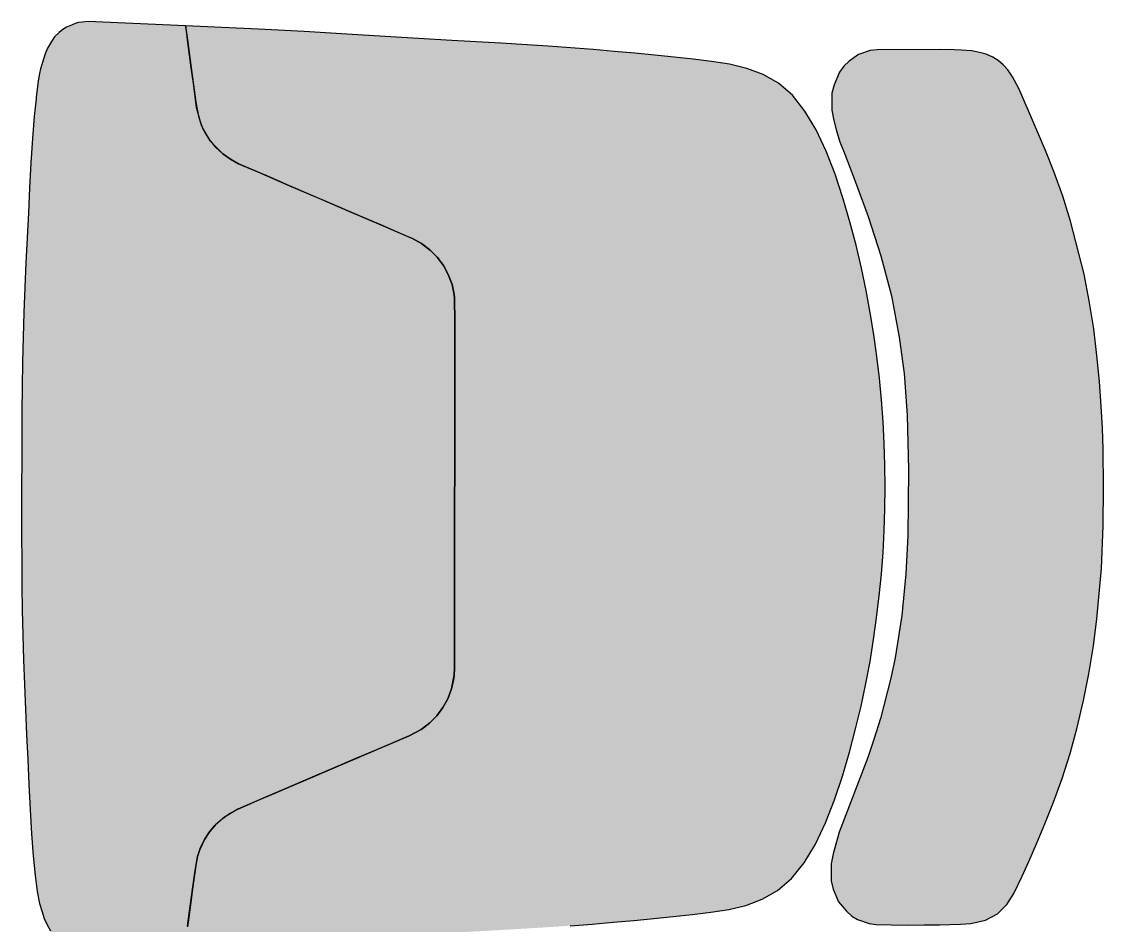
# Model space of a CAD drawing. Header units: inches. Extents: x 78 to 199, y 70 to 92.
# Drawn here: x 98.156 to 98.75, y 75.297 to 75.793 of the extents above; entities that cross this region are included whole.
import ezdxf
from ezdxf.enums import TextEntityAlignment as Align

# ---------------------------------------------------------------- set-up
doc = ezdxf.new("R2010")
doc.units = ezdxf.units.IN
doc.header["$MEASUREMENT"] = 0
doc.layers.add('furniture', color=5, linetype='Continuous')
doc.layers.add('GOLDCLADDING', color=7, linetype='Continuous', true_color=0xffc20a)
doc.styles.add('ROMANS', font='romans.shx')

# ---------------------------------------------------------------- blocks, each defined once
blk = doc.blocks.new('YJYJJYJTYJTY')
at = {"layer": 'furniture'}
h = blk.add_hatch(color=252, dxfattribs=at)
h.dxf.hatch_style = 1
h.set_gradient(color1=(0, 63, 127), one_color=1, tint=1, name='SPHERICAL')
h.paths.add_polyline_path([(2.91982, 2.62736), (2.91982, 2.64097), (2.91983, 2.65457), (2.91985, 2.66817), (2.91989, 2.68177), (2.91996, 2.69538), (2.9201, 2.70898), (2.92031, 2.72258), (2.92062, 2.73618), (2.92104, 2.74979), (2.92156, 2.7634), (2.92216, 2.77704), (2.92281, 2.7907), (2.9235, 2.8044), (2.92421, 2.81816), (2.92494, 2.83188), (2.92572, 2.84511), (2.92663, 2.85732), (2.92773, 2.86697), (2.9277, 2.868), (2.92875, 2.87523), (2.92889, 2.87681), (2.92967, 2.88081), (2.93015, 2.88345), (2.93105, 2.88632), (2.93264, 2.89153), (2.93409, 2.89466), (2.93611, 2.89842), (2.93792, 2.90092), (2.94036, 2.90323), (2.94233, 2.90504), (2.94436, 2.90627), (2.94713, 2.90741), (2.94909, 2.90827), (2.95106, 2.90879), (2.95302, 2.90896), (2.95605, 2.90926), (3.00979, 2.90704), (3.04979, 2.90519), (3.07477, 2.90381), (3.10116, 2.90223), (3.12835, 2.90056), (3.15572, 2.89896), (3.18269, 2.89741), (3.2087, 2.8958), (3.23322, 2.89397), (3.24486, 2.89297), (3.25613, 2.89192), (3.26707, 2.89083), (3.27772, 2.88972), (3.28812, 2.8886), (3.29829, 2.88741), (3.30815, 2.88586), (3.31761, 2.88358), (3.32656, 2.88023), (3.33492, 2.87544), (3.34258, 2.86886), (3.34948, 2.86025), (3.35564, 2.8499), (3.36114, 2.83824), (3.36601, 2.82567), (3.37034, 2.81262), (3.37416, 2.79951), (3.37755, 2.78667), (3.38052, 2.77413), (3.38313, 2.76182), (3.38521, 2.74968), (3.38732, 2.73767), (3.38897, 2.72571), (3.39036, 2.71377), (3.3915, 2.70182), (3.39238, 2.68988), (3.39301, 2.67793), (3.39338, 2.66599), (3.39349, 2.65405), (3.39335, 2.6421), (3.39295, 2.63016), (3.3923, 2.61822), (3.39139, 2.60627), (3.39023, 2.59433), (3.38881, 2.58239), (3.38713, 2.57044), (3.38517, 2.55843), (3.38289, 2.5463), (3.38026, 2.53399), (3.37725, 2.52146), (3.37384, 2.50862), (3.36999, 2.49552), (3.36563, 2.48248), (3.36073, 2.46993), (3.35521, 2.45827), (3.34902, 2.44794), (3.34211, 2.43935), (3.33443, 2.43278), (3.32606, 2.42801), (3.3171, 2.42468), (3.30764, 2.42242), (3.29777, 2.42089), (3.2876, 2.41973), (3.2772, 2.41862), (3.26655, 2.41754), (3.2556, 2.41648), (3.24433, 2.41545), (3.23269, 2.41447), (3.22065, 2.41356), (3.20817, 2.41271), (3.19532, 2.41191), (3.18215, 2.41114), (3.16875, 2.4104), (3.15518, 2.40966), (3.14151, 2.4089), (3.12781, 2.40811), (3.11415, 2.40731), (3.10062, 2.40651), (3.08728, 2.40573), (3.07422, 2.40499), (3.06151, 2.40429), (3.04924, 2.40367), (3.03746, 2.40311), (3.02625, 2.4026), (3.01567, 2.40216), (3.00923, 2.4019), (2.97441, 2.40058), (2.96857, 2.40035), (2.95914, 2.39993), (2.95549, 2.3998), (2.95246, 2.4001), (2.95049, 2.40028), (2.94853, 2.4008), (2.94657, 2.40167), (2.9438, 2.40282), (2.94177, 2.40405), (2.93981, 2.40586), (2.93738, 2.40818), (2.93557, 2.41069), (2.93356, 2.41444), (2.93211, 2.41758), (2.93096, 2.42162), (2.92964, 2.42566), (2.9284, 2.43231), (2.92723, 2.44112), (2.92618, 2.4518), (2.9253, 2.46401), (2.92455, 2.47725), (2.92385, 2.49097), (2.92317, 2.50473), (2.92251, 2.51843), (2.92188, 2.5321), (2.92132, 2.54573), (2.92083, 2.55935), (2.92044, 2.57295), (2.92016, 2.58656), (2.91998, 2.60016), (2.91987, 2.61376)])
h = blk.add_hatch(color=252, dxfattribs=at)
h.dxf.hatch_style = 1
h.set_gradient(color1=(0, 63, 127), one_color=1, tint=1, name='SPHERICAL')
h.paths.add_polyline_path([(3.01355, 2.43356), (3.01237, 2.42494), (3.01144, 2.41812), (3.01073, 2.41292), (3.01021, 2.40911), (3.00984, 2.40641), (3.00959, 2.40457), (3.00923, 2.4019), (3.00934, 2.40269), (3.00949, 2.40383), (3.00965, 2.40492), (3.00991, 2.40684), (3.01029, 2.40962), (3.01082, 2.4135), (3.01154, 2.41875), (3.01247, 2.42561), (3.01355, 2.43356), (3.01494, 2.44375)], flags=17)
edge = h.paths.add_edge_path()
edge.add_line((3.14375, 2.78411), (3.13919, 2.78754))
edge.add_line((3.13919, 2.78754), (3.13419, 2.79028))
edge.add_line((3.13419, 2.79028), (3.13059, 2.79184))
edge.add_line((3.13059, 2.79184), (3.11676, 2.79779))
edge.add_line((3.11676, 2.79779), (3.10385, 2.80335))
edge.add_line((3.10385, 2.80335), (3.09072, 2.809))
edge.add_line((3.09072, 2.809), (3.07828, 2.81435))
edge.add_line((3.07828, 2.81435), (3.06645, 2.81945))
edge.add_line((3.06645, 2.81945), (3.05515, 2.82431))
edge.add_line((3.05515, 2.82431), (3.04442, 2.82893))
edge.add_line((3.04442, 2.82893), (3.03873, 2.83138))
edge.add_line((3.03873, 2.83138), (3.0343, 2.83377))
edge.add_line((3.0343, 2.83377), (3.0302, 2.83669))
edge.add_line((3.0302, 2.83669), (3.0248, 2.84212))
edge.add_line((3.0248, 2.84212), (3.02326, 2.84395))
edge.add_line((3.02326, 2.84395), (3.01924, 2.85087))
edge.add_line((3.01924, 2.85087), (3.01803, 2.85368))
edge.add_line((3.01803, 2.85368), (3.01581, 2.86223))
edge.add_line((3.01581, 2.86223), (3.0154, 2.86518))
edge.add_line((3.0154, 2.86518), (3.01404, 2.87537))
edge.add_line((3.01404, 2.87537), (3.01288, 2.88399))
edge.add_line((3.01288, 2.88399), (3.01196, 2.89082))
edge.add_line((3.01196, 2.89082), (3.01083, 2.89932))
edge.add_line((3.01083, 2.89932), (3.01039, 2.90253))
edge.add_line((3.01039, 2.90253), (3.01002, 2.90533))
edge.add_line((3.01002, 2.90533), (3.0099, 2.90625))
edge.add_line((3.0099, 2.90625), (3.00979, 2.90704))
edge.add_line((3.00979, 2.90704), (2.95605, 2.90926))
edge.add_line((2.95605, 2.90926), (2.95302, 2.90896))
edge.add_line((2.95302, 2.90896), (2.95106, 2.90879))
edge.add_line((2.95106, 2.90879), (2.94909, 2.90827))
edge.add_line((2.94909, 2.90827), (2.94713, 2.90741))
edge.add_line((2.94713, 2.90741), (2.94436, 2.90627))
edge.add_line((2.94436, 2.90627), (2.94233, 2.90504))
edge.add_line((2.94233, 2.90504), (2.94036, 2.90323))
edge.add_line((2.94036, 2.90323), (2.93792, 2.90092))
edge.add_line((2.93792, 2.90092), (2.93611, 2.89842))
edge.add_line((2.93611, 2.89842), (2.93409, 2.89466))
edge.add_line((2.93409, 2.89466), (2.93264, 2.89153))
edge.add_line((2.93264, 2.89153), (2.93105, 2.88632))
edge.add_line((2.93105, 2.88632), (2.93015, 2.88345))
edge.add_line((2.93015, 2.88345), (2.92967, 2.88081))
edge.add_line((2.92967, 2.88081), (2.92889, 2.87681))
edge.add_line((2.92889, 2.87681), (2.92875, 2.87523))
edge.add_line((2.92875, 2.87523), (2.9277, 2.868))
edge.add_line((2.9277, 2.868), (2.92773, 2.86697))
edge.add_line((2.92773, 2.86697), (2.92663, 2.85732))
edge.add_line((2.92663, 2.85732), (2.92572, 2.84511))
edge.add_line((2.92572, 2.84511), (2.92494, 2.83188))
edge.add_line((2.92494, 2.83188), (2.92421, 2.81816))
edge.add_line((2.92421, 2.81816), (2.9235, 2.8044))
edge.add_line((2.9235, 2.8044), (2.92281, 2.7907))
edge.add_line((2.92281, 2.7907), (2.92216, 2.77704))
edge.add_line((2.92216, 2.77704), (2.92156, 2.7634))
edge.add_line((2.92156, 2.7634), (2.92104, 2.74979))
edge.add_line((2.92104, 2.74979), (2.92062, 2.73618))
edge.add_line((2.92062, 2.73618), (2.92031, 2.72258))
edge.add_line((2.92031, 2.72258), (2.9201, 2.70898))
edge.add_line((2.9201, 2.70898), (2.91996, 2.69538))
edge.add_line((2.91996, 2.69538), (2.91989, 2.68177))
edge.add_line((2.91989, 2.68177), (2.91985, 2.66817))
edge.add_line((2.91985, 2.66817), (2.91983, 2.65457))
edge.add_line((2.91983, 2.65457), (2.91982, 2.64097))
edge.add_line((2.91982, 2.64097), (2.91982, 2.62736))
edge.add_line((2.91982, 2.62736), (2.91987, 2.61376))
edge.add_line((2.91987, 2.61376), (2.91998, 2.60016))
edge.add_line((2.91998, 2.60016), (2.92016, 2.58656))
edge.add_line((2.92016, 2.58656), (2.92044, 2.57295))
edge.add_line((2.92044, 2.57295), (2.92083, 2.55935))
edge.add_line((2.92083, 2.55935), (2.92132, 2.54573))
edge.add_line((2.92132, 2.54573), (2.92188, 2.5321))
edge.add_line((2.92188, 2.5321), (2.92251, 2.51843))
edge.add_line((2.92251, 2.51843), (2.92317, 2.50473))
edge.add_line((2.92317, 2.50473), (2.92385, 2.49097))
edge.add_line((2.92385, 2.49097), (2.92455, 2.47725))
edge.add_line((2.92455, 2.47725), (2.9253, 2.46401))
edge.add_line((2.9253, 2.46401), (2.92618, 2.4518))
edge.add_line((2.92618, 2.4518), (2.92723, 2.44112))
edge.add_line((2.92723, 2.44112), (2.9284, 2.43231))
edge.add_line((2.9284, 2.43231), (2.92964, 2.42566))
edge.add_line((2.92964, 2.42566), (2.93096, 2.42162))
edge.add_line((2.93096, 2.42162), (2.93211, 2.41758))
edge.add_line((2.93211, 2.41758), (2.93356, 2.41444))
edge.add_line((2.93356, 2.41444), (2.93557, 2.41069))
edge.add_line((2.93557, 2.41069), (2.93738, 2.40818))
edge.add_line((2.93738, 2.40818), (2.93981, 2.40586))
edge.add_line((2.93981, 2.40586), (2.94177, 2.40405))
edge.add_line((2.94177, 2.40405), (2.9438, 2.40282))
edge.add_line((2.9438, 2.40282), (2.94657, 2.40167))
edge.add_line((2.94657, 2.40167), (2.94853, 2.4008))
edge.add_line((2.94853, 2.4008), (2.95049, 2.40028))
edge.add_line((2.95049, 2.40028), (2.95246, 2.4001))
edge.add_line((2.95246, 2.4001), (2.95549, 2.3998))
edge.add_line((2.95549, 2.3998), (2.95914, 2.39993))
edge.add_line((2.95914, 2.39993), (2.96857, 2.40035))
edge.add_line((2.96857, 2.40035), (2.97441, 2.40058))
edge.add_line((2.97441, 2.40058), (3.00923, 2.4019))
edge.add_line((3.00959, 2.40457), (3.00923, 2.4019))
edge.add_line((3.00984, 2.40641), (3.00959, 2.40457))
edge.add_line((3.01021, 2.40911), (3.00984, 2.40641))
edge.add_line((3.01073, 2.41292), (3.01021, 2.40911))
edge.add_line((3.01144, 2.41812), (3.01073, 2.41292))
edge.add_line((3.01237, 2.42494), (3.01144, 2.41812))
edge.add_line((3.01355, 2.43356), (3.01237, 2.42494))
edge.add_line((3.01494, 2.44375), (3.01355, 2.43356))
edge.add_line((3.01494, 2.44375), (3.01632, 2.45145))
edge.add_line((3.01632, 2.45145), (3.01781, 2.45589))
edge.add_line((3.01781, 2.45589), (3.02011, 2.46075))
edge.add_line((3.02011, 2.46075), (3.02286, 2.46496))
edge.add_line((3.02286, 2.46496), (3.02581, 2.46846))
edge.add_line((3.02581, 2.46846), (3.02981, 2.47221))
edge.add_line((3.02981, 2.47221), (3.03105, 2.47309))
edge.add_line((3.03105, 2.47309), (3.03392, 2.47512))
edge.add_line((3.03392, 2.47512), (3.03835, 2.47749))
edge.add_line((3.03835, 2.47749), (3.04387, 2.47985))
edge.add_line((3.04387, 2.47985), (3.04928, 2.48217))
edge.add_line((3.04928, 2.48217), (3.05713, 2.48553))
edge.add_line((3.05713, 2.48553), (3.11644, 2.51091))
edge.add_line((3.11644, 2.51091), (3.13235, 2.51773))
edge.add_line((3.13235, 2.51773), (3.13889, 2.52112))
edge.add_line((3.13889, 2.52112), (3.14347, 2.52453))
edge.add_line((3.14347, 2.52453), (3.14751, 2.52856))
edge.add_line((3.14751, 2.52856), (3.15093, 2.53312))
edge.add_line((3.15093, 2.53312), (3.15358, 2.53799))
edge.add_line((3.15358, 2.53799), (3.15565, 2.54347))
edge.add_line((3.15565, 2.54347), (3.15701, 2.551))
edge.add_line((3.15701, 2.551), (3.15729, 2.55473))
edge.add_line((3.15729, 2.55473), (3.1573, 2.56394))
edge.add_line((3.1573, 2.56394), (3.15749, 2.74469))
edge.add_line((3.15749, 2.74469), (3.15724, 2.75761))
edge.add_line((3.15724, 2.75761), (3.1571, 2.75957))
edge.add_line((3.1571, 2.75957), (3.15589, 2.76515))
edge.add_line((3.15589, 2.76515), (3.15384, 2.77063))
edge.add_line((3.15384, 2.77063), (3.15119, 2.7755))
edge.add_line((3.15119, 2.7755), (3.14778, 2.78007))
edge.add_line((3.14778, 2.78007), (3.14734, 2.78052))
edge.add_line((3.14734, 2.78052), (3.14375, 2.78411))
edge = h.paths.add_edge_path(flags=16)
edge.add_line((3.14375, 2.78411), (3.13919, 2.78754))
edge.add_line((3.14734, 2.78052), (3.14375, 2.78411))
edge.add_line((3.14778, 2.78007), (3.14734, 2.78052))
edge.add_line((3.15119, 2.7755), (3.14778, 2.78007))
edge.add_line((3.15384, 2.77063), (3.15119, 2.7755))
edge.add_line((3.15589, 2.76515), (3.15384, 2.77063))
edge.add_line((3.1571, 2.75957), (3.15589, 2.76515))
edge.add_line((3.15724, 2.75761), (3.1571, 2.75957))
edge.add_line((3.15749, 2.74469), (3.15724, 2.75761))
edge.add_line((3.1573, 2.56394), (3.15749, 2.74469))
edge.add_line((3.15729, 2.55473), (3.1573, 2.56394))
edge.add_line((3.15701, 2.551), (3.15729, 2.55473))
edge.add_line((3.15565, 2.54347), (3.15701, 2.551))
edge.add_line((3.15358, 2.53799), (3.15565, 2.54347))
edge.add_line((3.15093, 2.53312), (3.15358, 2.53799))
edge.add_line((3.14751, 2.52856), (3.15093, 2.53312))
edge.add_line((3.14347, 2.52453), (3.14751, 2.52856))
edge.add_line((3.13889, 2.52112), (3.14347, 2.52453))
edge.add_line((3.13235, 2.51773), (3.13889, 2.52112))
edge.add_line((3.11644, 2.51091), (3.13235, 2.51773))
edge.add_line((3.05713, 2.48553), (3.11644, 2.51091))
edge.add_line((3.04928, 2.48217), (3.05713, 2.48553))
edge.add_line((3.04387, 2.47985), (3.04928, 2.48217))
edge.add_line((3.03835, 2.47749), (3.04387, 2.47985))
edge.add_line((3.03392, 2.47512), (3.03835, 2.47749))
edge.add_line((3.03105, 2.47309), (3.03392, 2.47512))
edge.add_line((3.02981, 2.47221), (3.03105, 2.47309))
edge.add_line((3.02581, 2.46846), (3.02981, 2.47221))
edge.add_line((3.02286, 2.46496), (3.02581, 2.46846))
edge.add_line((3.02011, 2.46075), (3.02286, 2.46496))
edge.add_line((3.01781, 2.45589), (3.02011, 2.46075))
edge.add_line((3.01632, 2.45145), (3.01781, 2.45589))
edge.add_line((3.01494, 2.44375), (3.01632, 2.45145))
edge.add_line((3.01355, 2.43356), (3.01494, 2.44375))
edge.add_line((3.01247, 2.42561), (3.01355, 2.43356))
edge.add_line((3.01154, 2.41875), (3.01247, 2.42561))
edge.add_line((3.01082, 2.4135), (3.01154, 2.41875))
edge.add_line((3.01029, 2.40962), (3.01082, 2.4135))
edge.add_line((3.00991, 2.40684), (3.01029, 2.40962))
edge.add_line((3.00965, 2.40492), (3.00991, 2.40684))
edge.add_line((3.00949, 2.40383), (3.00965, 2.40492))
edge.add_line((3.00934, 2.40269), (3.00949, 2.40383))
edge.add_line((3.00923, 2.4019), (3.00934, 2.40269))
edge.add_line((2.97441, 2.40058), (3.00923, 2.4019))
edge.add_line((2.96857, 2.40035), (2.97441, 2.40058))
edge.add_line((2.95914, 2.39993), (2.96857, 2.40035))
edge.add_line((2.95549, 2.3998), (2.95914, 2.39993))
edge.add_line((2.95246, 2.4001), (2.95549, 2.3998))
edge.add_line((2.95049, 2.40028), (2.95246, 2.4001))
edge.add_line((2.94853, 2.4008), (2.95049, 2.40028))
edge.add_line((2.94657, 2.40167), (2.94853, 2.4008))
edge.add_line((2.9438, 2.40282), (2.94657, 2.40167))
edge.add_line((2.94177, 2.40405), (2.9438, 2.40282))
edge.add_line((2.93981, 2.40586), (2.94177, 2.40405))
edge.add_line((2.93738, 2.40818), (2.93981, 2.40586))
edge.add_line((2.93557, 2.41069), (2.93738, 2.40818))
edge.add_line((2.93356, 2.41444), (2.93557, 2.41069))
edge.add_line((2.93211, 2.41758), (2.93356, 2.41444))
edge.add_line((2.93096, 2.42162), (2.93211, 2.41758))
edge.add_line((2.92964, 2.42566), (2.93096, 2.42162))
edge.add_line((2.9284, 2.43231), (2.92964, 2.42566))
edge.add_line((2.92723, 2.44112), (2.9284, 2.43231))
edge.add_line((2.92618, 2.4518), (2.92723, 2.44112))
edge.add_line((2.9253, 2.46401), (2.92618, 2.4518))
edge.add_line((2.92455, 2.47725), (2.9253, 2.46401))
edge.add_line((2.92385, 2.49097), (2.92455, 2.47725))
edge.add_line((2.92317, 2.50473), (2.92385, 2.49097))
edge.add_line((2.92251, 2.51843), (2.92317, 2.50473))
edge.add_line((2.92188, 2.5321), (2.92251, 2.51843))
edge.add_line((2.92132, 2.54573), (2.92188, 2.5321))
edge.add_line((2.92083, 2.55935), (2.92132, 2.54573))
edge.add_line((2.92044, 2.57295), (2.92083, 2.55935))
edge.add_line((2.92016, 2.58656), (2.92044, 2.57295))
edge.add_line((2.91998, 2.60016), (2.92016, 2.58656))
edge.add_line((2.91987, 2.61376), (2.91998, 2.60016))
edge.add_line((2.91982, 2.62736), (2.91987, 2.61376))
edge.add_line((2.91982, 2.64097), (2.91982, 2.62736))
edge.add_line((2.91983, 2.65457), (2.91982, 2.64097))
edge.add_line((2.91985, 2.66817), (2.91983, 2.65457))
edge.add_line((2.91989, 2.68177), (2.91985, 2.66817))
edge.add_line((2.91996, 2.69538), (2.91989, 2.68177))
edge.add_line((2.9201, 2.70898), (2.91996, 2.69538))
edge.add_line((2.92031, 2.72258), (2.9201, 2.70898))
edge.add_line((2.92062, 2.73618), (2.92031, 2.72258))
edge.add_line((2.92104, 2.74979), (2.92062, 2.73618))
edge.add_line((2.92156, 2.7634), (2.92104, 2.74979))
edge.add_line((2.92216, 2.77704), (2.92156, 2.7634))
edge.add_line((2.92281, 2.7907), (2.92216, 2.77704))
edge.add_line((2.9235, 2.8044), (2.92281, 2.7907))
edge.add_line((2.92421, 2.81816), (2.9235, 2.8044))
edge.add_line((2.92494, 2.83188), (2.92421, 2.81816))
edge.add_line((2.92572, 2.84511), (2.92494, 2.83188))
edge.add_line((2.92663, 2.85732), (2.92572, 2.84511))
edge.add_line((2.92773, 2.86697), (2.92663, 2.85732))
edge.add_line((2.9277, 2.868), (2.92773, 2.86697))
edge.add_line((2.92875, 2.87523), (2.9277, 2.868))
edge.add_line((2.92889, 2.87681), (2.92875, 2.87523))
edge.add_line((2.92967, 2.88081), (2.92889, 2.87681))
edge.add_line((2.93015, 2.88345), (2.92967, 2.88081))
edge.add_line((2.93105, 2.88632), (2.93015, 2.88345))
edge.add_line((2.93264, 2.89153), (2.93105, 2.88632))
edge.add_line((2.93409, 2.89466), (2.93264, 2.89153))
edge.add_line((2.93611, 2.89842), (2.93409, 2.89466))
edge.add_line((2.93792, 2.90092), (2.93611, 2.89842))
edge.add_line((2.94036, 2.90323), (2.93792, 2.90092))
edge.add_line((2.94233, 2.90504), (2.94036, 2.90323))
edge.add_line((2.94436, 2.90627), (2.94233, 2.90504))
edge.add_line((2.94713, 2.90741), (2.94436, 2.90627))
edge.add_line((2.94909, 2.90827), (2.94713, 2.90741))
edge.add_line((2.95106, 2.90879), (2.94909, 2.90827))
edge.add_line((2.95302, 2.90896), (2.95106, 2.90879))
edge.add_line((2.95605, 2.90926), (2.95302, 2.90896))
edge.add_line((3.00979, 2.90704), (2.95605, 2.90926))
edge.add_line((3.0099, 2.90625), (3.00979, 2.90704))
edge.add_line((3.01002, 2.90533), (3.0099, 2.90625))
edge.add_line((3.01039, 2.90253), (3.01002, 2.90533))
edge.add_line((3.01083, 2.89932), (3.01039, 2.90253))
edge.add_line((3.01196, 2.89082), (3.01083, 2.89932))
edge.add_line((3.01288, 2.88399), (3.01196, 2.89082))
edge.add_line((3.01404, 2.87537), (3.01288, 2.88399))
edge.add_line((3.0154, 2.86518), (3.01404, 2.87537))
edge.add_line((3.01581, 2.86223), (3.0154, 2.86518))
edge.add_line((3.01803, 2.85368), (3.01581, 2.86223))
edge.add_line((3.01924, 2.85087), (3.01803, 2.85368))
edge.add_line((3.02326, 2.84395), (3.01924, 2.85087))
edge.add_line((3.0248, 2.84212), (3.02326, 2.84395))
edge.add_line((3.0302, 2.83669), (3.0248, 2.84212))
edge.add_line((3.0343, 2.83377), (3.0302, 2.83669))
edge.add_line((3.03873, 2.83138), (3.0343, 2.83377))
edge.add_line((3.04442, 2.82893), (3.03873, 2.83138))
edge.add_line((3.05515, 2.82431), (3.04442, 2.82893))
edge.add_line((3.06645, 2.81945), (3.05515, 2.82431))
edge.add_line((3.07828, 2.81435), (3.06645, 2.81945))
edge.add_line((3.09072, 2.809), (3.07828, 2.81435))
edge.add_line((3.10385, 2.80335), (3.09072, 2.809))
edge.add_line((3.11676, 2.79779), (3.10385, 2.80335))
edge.add_line((3.13059, 2.79184), (3.11676, 2.79779))
edge.add_line((3.13419, 2.79028), (3.13059, 2.79184))
edge.add_line((3.13919, 2.78754), (3.13419, 2.79028))
edge = h.paths.add_edge_path()
edge.add_line((3.18269, 2.89741), (3.15572, 2.89896))
edge.add_line((3.15572, 2.89896), (3.12835, 2.90056))
edge.add_line((3.12835, 2.90056), (3.10116, 2.90223))
edge.add_line((3.10116, 2.90223), (3.07477, 2.90381))
edge.add_line((3.07477, 2.90381), (3.04979, 2.90519))
edge.add_line((3.04979, 2.90519), (3.00979, 2.90704))
edge.add_line((3.00979, 2.90704), (3.01083, 2.89932))
edge.add_line((3.01083, 2.89932), (3.01288, 2.88399))
edge.add_line((3.01288, 2.88399), (3.01414, 2.87469))
edge.add_line((3.01414, 2.87469), (3.0154, 2.86518))
edge.add_line((3.0154, 2.86518), (3.01676, 2.85748))
edge.add_line((3.01676, 2.85748), (3.01836, 2.85271))
edge.add_line((3.01836, 2.85271), (3.02054, 2.84817))
edge.add_line((3.02054, 2.84817), (3.02328, 2.84395))
edge.add_line((3.02328, 2.84395), (3.02622, 2.84044))
edge.add_line((3.02622, 2.84044), (3.03022, 2.83669))
edge.add_line((3.03022, 2.83669), (3.0343, 2.83377))
edge.add_line((3.0343, 2.83377), (3.03873, 2.83138))
edge.add_line((3.03873, 2.83138), (3.04966, 2.82668))
edge.add_line((3.04966, 2.82668), (3.06645, 2.81945))
edge.add_line((3.06645, 2.81945), (3.08328, 2.81221))
edge.add_line((3.08328, 2.81221), (3.09964, 2.80516))
edge.add_line((3.09964, 2.80516), (3.11676, 2.79779))
edge.add_line((3.11676, 2.79779), (3.13419, 2.79028))
edge.add_line((3.13419, 2.79028), (3.1392, 2.78754))
edge.add_line((3.1392, 2.78754), (3.14404, 2.78383))
edge.add_line((3.14404, 2.78383), (3.14777, 2.78007))
edge.add_line((3.14777, 2.78007), (3.15119, 2.7755))
edge.add_line((3.15119, 2.7755), (3.15386, 2.7706))
edge.add_line((3.15386, 2.7706), (3.15591, 2.76515))
edge.add_line((3.15591, 2.76515), (3.15711, 2.75957))
edge.add_line((3.15711, 2.75957), (3.15724, 2.75761))
edge.add_line((3.15724, 2.75761), (3.1575, 2.74467))
edge.add_line((3.1575, 2.74467), (3.15729, 2.56392))
edge.add_line((3.15729, 2.56392), (3.15728, 2.55473))
edge.add_line((3.15728, 2.55473), (3.15701, 2.551))
edge.add_line((3.15701, 2.551), (3.15687, 2.54904))
edge.add_line((3.15687, 2.54904), (3.15565, 2.54347))
edge.add_line((3.15565, 2.54347), (3.15361, 2.53803))
edge.add_line((3.15361, 2.53803), (3.15091, 2.53312))
edge.add_line((3.15091, 2.53312), (3.14749, 2.52856))
edge.add_line((3.14749, 2.52856), (3.14375, 2.52481))
edge.add_line((3.14375, 2.52481), (3.1389, 2.52112))
edge.add_line((3.1389, 2.52112), (3.13235, 2.51773))
edge.add_line((3.13235, 2.51773), (3.11444, 2.51006))
edge.add_line((3.11444, 2.51006), (3.10352, 2.50539))
edge.add_line((3.10352, 2.50539), (3.09038, 2.49976))
edge.add_line((3.09038, 2.49976), (3.07793, 2.49443))
edge.add_line((3.07793, 2.49443), (3.06608, 2.48936))
edge.add_line((3.06608, 2.48936), (3.05478, 2.48453))
edge.add_line((3.05478, 2.48453), (3.04387, 2.47985))
edge.add_line((3.04387, 2.47985), (3.03834, 2.47749))
edge.add_line((3.03834, 2.47749), (3.03105, 2.47309))
edge.add_line((3.03105, 2.47309), (3.02609, 2.46881))
edge.add_line((3.02609, 2.46881), (3.02284, 2.46496))
edge.add_line((3.02284, 2.46496), (3.02011, 2.46075))
edge.add_line((3.02011, 2.46075), (3.01759, 2.45525))
edge.add_line((3.01759, 2.45525), (3.01631, 2.45145))
edge.add_line((3.01631, 2.45145), (3.01533, 2.44651))
edge.add_line((3.01533, 2.44651), (3.01494, 2.44375))
edge.add_line((3.00923, 2.4019), (3.01567, 2.40216))
edge.add_line((3.01567, 2.40216), (3.02625, 2.4026))
edge.add_line((3.02625, 2.4026), (3.03746, 2.40311))
edge.add_line((3.03746, 2.40311), (3.04924, 2.40367))
edge.add_line((3.04924, 2.40367), (3.06151, 2.40429))
edge.add_line((3.06151, 2.40429), (3.07422, 2.40499))
edge.add_line((3.07422, 2.40499), (3.08728, 2.40573))
edge.add_line((3.08728, 2.40573), (3.10062, 2.40651))
edge.add_line((3.10062, 2.40651), (3.11415, 2.40731))
edge.add_line((3.11415, 2.40731), (3.12781, 2.40811))
edge.add_line((3.12781, 2.40811), (3.14151, 2.4089))
edge.add_line((3.14151, 2.4089), (3.15518, 2.40966))
edge.add_line((3.15518, 2.40966), (3.16875, 2.4104))
edge.add_line((3.16875, 2.4104), (3.18215, 2.41114))
edge.add_line((3.18215, 2.41114), (3.19532, 2.41191))
h = blk.add_hatch(color=252, dxfattribs=at)
h.dxf.hatch_style = 1
h.set_gradient(color1=(0, 63, 127), one_color=1, tint=1)
h.paths.add_polyline_path([(3.40555, 2.69341), (3.40382, 2.71627), (3.4012, 2.73617), (3.3969, 2.75886), (3.39116, 2.78094), (3.38423, 2.80241), (3.37727, 2.8213), (3.37139, 2.83652), (3.36869, 2.84336), (3.36678, 2.84939), (3.3653, 2.85512), (3.36429, 2.86065), (3.36414, 2.86485), (3.3643, 2.87001), (3.36548, 2.8746), (3.36838, 2.88154), (3.37088, 2.88489), (3.37372, 2.88752), (3.37876, 2.89124), (3.38527, 2.89336), (3.38905, 2.89387), (3.42383, 2.89399), (3.43134, 2.89377), (3.43529, 2.89358), (3.44092, 2.89322), (3.44524, 2.89227), (3.44896, 2.89138), (3.45244, 2.8897), (3.45552, 2.88796), (3.45824, 2.88559), (3.46068, 2.88285), (3.46325, 2.87905), (3.46685, 2.87262), (3.4727, 2.85908), (3.48149, 2.83856), (3.48593, 2.82705), (3.49088, 2.81361), (3.49519, 2.7999), (3.50258, 2.77084), (3.50537, 2.75611), (3.50792, 2.7408), (3.50964, 2.72615), (3.51104, 2.71186), (3.51201, 2.69847), (3.5126, 2.68627), (3.51305, 2.67496), (3.51316, 2.65391), (3.513, 2.63287), (3.51205, 2.60943), (3.50963, 2.58184), (3.50773, 2.56704), (3.50514, 2.55173), (3.50232, 2.53701), (3.49882, 2.52228), (3.49487, 2.50797), (3.49052, 2.49426), (3.48585, 2.48133), (3.48108, 2.46934), (3.47647, 2.45845), (3.47225, 2.44884), (3.46867, 2.44066), (3.46401, 2.43114), (3.46018, 2.42509), (3.455, 2.41999), (3.44844, 2.41659), (3.44039, 2.41477), (3.43476, 2.41442), (3.4233, 2.41404), (3.41487, 2.41394), (3.4064, 2.41391), (3.39695, 2.41411), (3.38852, 2.41423), (3.38474, 2.41475), (3.37824, 2.41689), (3.3751, 2.41883), (3.37229, 2.42147), (3.36787, 2.4266), (3.36499, 2.43355), (3.36382, 2.43815), (3.36384, 2.4475), (3.36486, 2.45304), (3.36828, 2.46478), (3.37381, 2.47908), (3.3839, 2.5057), (3.38747, 2.51625), (3.39088, 2.52716), (3.39667, 2.54923), (3.39903, 2.56047), (3.40262, 2.58358), (3.4048, 2.60656), (3.40585, 2.62723), (3.40615, 2.64538), (3.40628, 2.66343)])
at = {"layer": 'furniture', "color": 252, "linetype": 'ByBlock'}
for p, q in [((2.94713, 2.90741, -1205.37093), (2.94436, 2.90627, -1203.69321)), ((2.94909, 2.90827, -1205.37093), (2.94713, 2.90741, -1203.69321)), ((2.95106, 2.90879, -1205.37093), (2.94909, 2.90827, -1203.69321)), ((2.95302, 2.90896, -1205.37093), (2.95106, 2.90879, -1203.69321)), ((2.95605, 2.90926, -1205.37093), (2.95302, 2.90896, -1203.69321)), ((3.00979, 2.90704, -1205.37093), (2.95605, 2.90926, -1203.69321)), ((2.94036, 2.90323, -1205.37093), (2.93792, 2.90092, -1203.69321)), ((2.94233, 2.90504, -1205.37093), (2.94036, 2.90323, -1203.69321)), ((2.94436, 2.90627, -1205.37093), (2.94233, 2.90504, -1203.69321)), ((3.00979, 2.90704, -1205.37093), (3.01083, 2.89932, -1203.69321)), ((3.00979, 2.90704, -1205.37093), (3.00979, 2.90704, -1203.69321)), ((3.04979, 2.90519, -1205.37093), (3.00979, 2.90704, -1203.69321)), ((3.0099, 2.90625, -1205.37093), (3.00979, 2.90704, -1203.69321)), ((3.01002, 2.90533, -1205.37093), (3.0099, 2.90625, -1203.69321)), ((3.01039, 2.90253, -1205.37093), (3.01002, 2.90533, -1203.69321)), ((3.01083, 2.89932, -1205.37093), (3.01039, 2.90253, -1203.69321)), ((3.07477, 2.90381, -1205.37093), (3.04979, 2.90519, -1203.69321)), ((3.10116, 2.90223, -1205.37093), (3.07477, 2.90381, -1203.69321)), ((3.12835, 2.90056, -1205.37093), (3.10116, 2.90223, -1203.69321)), ((2.93611, 2.89842, -1205.37093), (2.93409, 2.89466, -1203.69321)), ((2.93792, 2.90092, -1205.37093), (2.93611, 2.89842, -1203.69321)), ((3.01083, 2.89932, -1205.37093), (3.01288, 2.88399, -1203.69321)), ((3.01196, 2.89082, -1205.37093), (3.01083, 2.89932, -1203.69321)), ((3.15572, 2.89896, -1205.37093), (3.12835, 2.90056, -1203.69321)), ((3.18269, 2.89741, -1205.37093), (3.15572, 2.89896, -1203.69321)), ((3.2087, 2.8958, -1205.37093), (3.18269, 2.89741, -1203.69321)), ((3.23322, 2.89397, -1205.37093), (3.2087, 2.8958, -1203.69321)), ((2.93264, 2.89153, -1205.37093), (2.93105, 2.88632, -1203.69321)), ((2.93409, 2.89466, -1205.37093), (2.93264, 2.89153, -1203.69321)), ((3.01288, 2.88399, -1205.37093), (3.01196, 2.89082, -1203.69321)), ((3.24486, 2.89297, -1205.37093), (3.23322, 2.89397, -1203.69321)), ((3.25613, 2.89192, -1205.37093), (3.24486, 2.89297, -1203.69321)), ((3.26707, 2.89083, -1205.37093), (3.25613, 2.89192, -1203.69321)), ((3.27772, 2.88972, -1205.37093), (3.26707, 2.89083, -1203.69321)), ((3.28812, 2.8886, -1205.37093), (3.27772, 2.88972, -1203.69321)), ((3.37876, 2.89124, -1205.37093), (3.37372, 2.88752, -1203.69321)), ((3.38527, 2.89336, -1205.37093), (3.37876, 2.89124, -1203.69321)), ((3.38905, 2.89387, -1205.37093), (3.38527, 2.89336, -1203.69321)), ((3.42383, 2.89399, -1205.37093), (3.38905, 2.89387, -1203.69321)), ((3.42383, 2.89399, -1205.37093), (3.42383, 2.89399, -1203.69321)), ((3.43134, 2.89377, -1205.37093), (3.42383, 2.89399, -1203.69321)), ((3.43529, 2.89358, -1205.37093), (3.43134, 2.89377, -1203.69321)), ((3.44092, 2.89322, -1205.37093), (3.43529, 2.89358, -1203.69321)), ((3.44524, 2.89227, -1205.37093), (3.44092, 2.89322, -1203.69321)), ((3.44896, 2.89138, -1205.37093), (3.44524, 2.89227, -1203.69321)), ((3.45244, 2.8897, -1205.37093), (3.44896, 2.89138, -1203.69321)), ((3.45552, 2.88796, -1205.37093), (3.45244, 2.8897, -1203.69321)), ((2.93105, 2.88632, -1205.37093), (2.93015, 2.88345, -1203.69321)), ((3.01288, 2.88399, -1205.37093), (3.01414, 2.87469, -1203.69321)), ((3.01404, 2.87537, -1205.37093), (3.01288, 2.88399, -1203.69321)), ((3.29829, 2.88741, -1205.37093), (3.28812, 2.8886, -1203.69321)), ((3.30815, 2.88586, -1205.37093), (3.29829, 2.88741, -1203.69321)), ((3.31761, 2.88358, -1205.37093), (3.30815, 2.88586, -1203.69321)), ((3.37088, 2.88489, -1205.37093), (3.36838, 2.88154, -1203.69321)), ((3.37372, 2.88752, -1205.37093), (3.37088, 2.88489, -1203.69321)), ((3.45824, 2.88559, -1205.37093), (3.45552, 2.88796, -1203.69321)), ((3.46068, 2.88285, -1205.37093), (3.45824, 2.88559, -1203.69321)), ((2.92967, 2.88081, -1205.37093), (2.92889, 2.87681, -1203.69321)), ((2.93015, 2.88345, -1205.37093), (2.92967, 2.88081, -1203.69321)), ((3.32656, 2.88023, -1205.37093), (3.31761, 2.88358, -1203.69321)), ((3.33492, 2.87544, -1205.37093), (3.32656, 2.88023, -1203.69321)), ((3.36838, 2.88154, -1205.37093), (3.36548, 2.8746, -1203.69321)), ((3.46325, 2.87905, -1205.37093), (3.46068, 2.88285, -1203.69321)), ((3.46685, 2.87262, -1205.37093), (3.46325, 2.87905, -1203.69321)), ((2.92875, 2.87523, -1205.37093), (2.9277, 2.868, -1203.69321)), ((2.92889, 2.87681, -1205.37093), (2.92875, 2.87523, -1203.69321)), ((3.0154, 2.86518, -1205.37093), (3.01404, 2.87537, -1203.69321)), ((3.01414, 2.87469, -1205.37093), (3.0154, 2.86518, -1203.69321)), ((3.34258, 2.86886, -1205.37093), (3.33492, 2.87544, -1203.69321)), ((3.36548, 2.8746, -1205.37093), (3.3643, 2.87001, -1203.69321)), ((3.4727, 2.85908, -1205.37093), (3.46685, 2.87262, -1203.69321)), ((2.92773, 2.86697, -1205.37093), (2.92663, 2.85732, -1203.69321)), ((2.9277, 2.868, -1205.37093), (2.92773, 2.86697, -1203.69321)), ((3.34948, 2.86025, -1205.37093), (3.34258, 2.86886, -1203.69321)), ((3.3643, 2.87001, -1205.37093), (3.36414, 2.86485, -1203.69321)), ((3.0154, 2.86518, -1205.37093), (3.01676, 2.85748, -1203.69321)), ((3.01581, 2.86223, -1205.37093), (3.0154, 2.86518, -1203.69321)), ((3.01803, 2.85368, -1205.37093), (3.01581, 2.86223, -1203.69321)), ((3.35564, 2.8499, -1205.37093), (3.34948, 2.86025, -1203.69321)), ((3.36414, 2.86485, -1205.37093), (3.36429, 2.86065, -1203.69321)), ((3.36429, 2.86065, -1205.37093), (3.3653, 2.85512, -1203.69321)), ((2.92663, 2.85732, -1205.37093), (2.92572, 2.84511, -1203.69321)), ((3.01676, 2.85748, -1205.37093), (3.01836, 2.85271, -1203.69321)), ((3.3653, 2.85512, -1205.37093), (3.36678, 2.84939, -1203.69321)), ((3.48149, 2.83856, -1205.37093), (3.4727, 2.85908, -1203.69321)), ((3.01924, 2.85087, -1205.37093), (3.01803, 2.85368, -1203.69321)), ((3.01836, 2.85271, -1205.37093), (3.02054, 2.84817, -1203.69321)), ((3.02326, 2.84395, -1205.37093), (3.01924, 2.85087, -1203.69321)), ((3.02054, 2.84817, -1205.37093), (3.02328, 2.84395, -1203.69321)), ((3.36114, 2.83824, -1205.37093), (3.35564, 2.8499, -1203.69321)), ((3.36678, 2.84939, -1205.37093), (3.36869, 2.84336, -1203.69321)), ((2.92572, 2.84511, -1205.37093), (2.92494, 2.83188, -1203.69321)), ((3.0248, 2.84212, -1205.37093), (3.02326, 2.84395, -1203.69321)), ((3.02328, 2.84395, -1205.37093), (3.02622, 2.84044, -1203.69321)), ((3.0302, 2.83669, -1205.37093), (3.0248, 2.84212, -1203.69321)), ((3.36869, 2.84336, -1205.37093), (3.37139, 2.83652, -1203.69321)), ((3.02622, 2.84044, -1205.37093), (3.03022, 2.83669, -1203.69321)), ((3.0343, 2.83377, -1205.37093), (3.0302, 2.83669, -1203.69321)), ((3.03022, 2.83669, -1205.37093), (3.0343, 2.83377, -1203.69321)), ((3.36601, 2.82567, -1205.37093), (3.36114, 2.83824, -1203.69321)), ((3.37139, 2.83652, -1205.37093), (3.37727, 2.8213, -1203.69321)), ((3.48593, 2.82705, -1205.37093), (3.48149, 2.83856, -1203.69321)), ((2.92494, 2.83188, -1205.37093), (2.92421, 2.81816, -1203.69321)), ((3.0343, 2.83377, -1205.37093), (3.03873, 2.83138, -1203.69321)), ((3.03873, 2.83138, -1205.37093), (3.0343, 2.83377, -1203.69321)), ((3.03873, 2.83138, -1205.37093), (3.04966, 2.82668, -1203.69321)), ((3.04442, 2.82893, -1205.37093), (3.03873, 2.83138, -1203.69321)), ((3.05515, 2.82431, -1205.37093), (3.04442, 2.82893, -1203.69321)), ((3.04966, 2.82668, -1205.37093), (3.06645, 2.81945, -1203.69321)), ((3.06645, 2.81945, -1205.37093), (3.05515, 2.82431, -1203.69321)), ((3.37034, 2.81262, -1205.37093), (3.36601, 2.82567, -1203.69321)), ((3.49088, 2.81361, -1205.37093), (3.48593, 2.82705, -1203.69321)), ((3.06645, 2.81945, -1205.37093), (3.08328, 2.81221, -1203.69321)), ((3.07828, 2.81435, -1205.37093), (3.06645, 2.81945, -1203.69321)), ((3.37727, 2.8213, -1205.37093), (3.38423, 2.80241, -1203.69321)), ((2.92421, 2.81816, -1205.37093), (2.9235, 2.8044, -1203.69321)), ((3.09072, 2.809, -1205.37093), (3.07828, 2.81435, -1203.69321)), ((3.37416, 2.79951, -1205.37093), (3.37034, 2.81262, -1203.69321)), ((3.49519, 2.7999, -1205.37093), (3.49088, 2.81361, -1203.69321)), ((3.08328, 2.81221, -1205.37093), (3.09964, 2.80516, -1203.69321)), ((3.10385, 2.80335, -1205.37093), (3.09072, 2.809, -1203.69321)), ((2.9235, 2.8044, -1205.37093), (2.92281, 2.7907, -1203.69321)), ((3.09964, 2.80516, -1205.37093), (3.11676, 2.79779, -1203.69321)), ((3.11676, 2.79779, -1205.37093), (3.10385, 2.80335, -1203.69321)), ((3.38423, 2.80241, -1205.37093), (3.39116, 2.78094, -1203.69321)), ((3.11676, 2.79779, -1205.37093), (3.13419, 2.79028, -1203.69321)), ((3.13059, 2.79184, -1205.37093), (3.11676, 2.79779, -1203.69321)), ((3.37755, 2.78667, -1205.37093), (3.37416, 2.79951, -1203.69321)), ((3.50258, 2.77084, -1205.37093), (3.49519, 2.7999, -1203.69321)), ((2.92281, 2.7907, -1205.37093), (2.92216, 2.77704, -1203.69321)), ((3.13419, 2.79028, -1205.37093), (3.13059, 2.79184, -1203.69321)), ((3.13419, 2.79028, -1205.37093), (3.1392, 2.78754, -1203.69321)), ((3.13919, 2.78754, -1205.37093), (3.13419, 2.79028, -1203.69321)), ((3.14375, 2.78411, -1205.37093), (3.13919, 2.78754, -1203.69321)), ((3.1392, 2.78754, -1205.37093), (3.14404, 2.78383, -1203.69321)), ((3.14734, 2.78052, -1205.37093), (3.14375, 2.78411, -1203.69321)), ((3.14404, 2.78383, -1205.37093), (3.14777, 2.78007, -1203.69321)), ((3.38052, 2.77413, -1205.37093), (3.37755, 2.78667, -1203.69321)), ((2.92216, 2.77704, -1205.37093), (2.92156, 2.7634, -1203.69321)), ((3.14778, 2.78007, -1205.37093), (3.14734, 2.78052, -1203.69321)), ((3.14777, 2.78007, -1205.37093), (3.15119, 2.7755, -1203.69321)), ((3.15119, 2.7755, -1205.37093), (3.14778, 2.78007, -1203.69321)), ((3.39116, 2.78094, -1205.37093), (3.3969, 2.75886, -1203.69321)), ((3.15119, 2.7755, -1205.37093), (3.15386, 2.7706, -1203.69321)), ((3.15384, 2.77063, -1205.37093), (3.15119, 2.7755, -1203.69321)), ((3.38313, 2.76182, -1205.37093), (3.38052, 2.77413, -1203.69321)), ((3.15589, 2.76515, -1205.37093), (3.15384, 2.77063, -1203.69321)), ((3.15386, 2.7706, -1205.37093), (3.15591, 2.76515, -1203.69321)), ((3.1571, 2.75957, -1205.37093), (3.15589, 2.76515, -1203.69321)), ((3.15591, 2.76515, -1205.37093), (3.15711, 2.75957, -1203.69321)), ((3.50537, 2.75611, -1205.37093), (3.50258, 2.77084, -1203.69321)), ((2.92156, 2.7634, -1205.37093), (2.92104, 2.74979, -1203.69321)), ((3.15724, 2.75761, -1205.37093), (3.1571, 2.75957, -1203.69321)), ((3.15711, 2.75957, -1205.37093), (3.15724, 2.75761, -1203.69321)), ((3.38521, 2.74968, -1205.37093), (3.38313, 2.76182, -1203.69321)), ((3.15724, 2.75761, -1205.37093), (3.1575, 2.74467, -1203.69321)), ((3.15749, 2.74469, -1205.37093), (3.15724, 2.75761, -1203.69321)), ((3.3969, 2.75886, -1205.37093), (3.4012, 2.73617, -1203.69321)), ((3.50792, 2.7408, -1205.37093), (3.50537, 2.75611, -1203.69321)), ((2.92104, 2.74979, -1205.37093), (2.92062, 2.73618, -1203.69321)), ((3.38732, 2.73767, -1205.37093), (3.38521, 2.74968, -1203.69321)), ((3.1575, 2.74467, -1205.37093), (3.15729, 2.56392, -1203.69321)), ((3.1573, 2.56394, -1205.37093), (3.15749, 2.74469, -1203.69321)), ((2.92062, 2.73618, -1205.37093), (2.92031, 2.72258, -1203.69321)), ((3.38897, 2.72571, -1205.37093), (3.38732, 2.73767, -1203.69321)), ((3.4012, 2.73617, -1205.37093), (3.40382, 2.71627, -1203.69321)), ((3.50964, 2.72615, -1205.37093), (3.50792, 2.7408, -1203.69321)), ((3.39036, 2.71377, -1205.37093), (3.38897, 2.72571, -1203.69321)), ((3.51104, 2.71186, -1205.37093), (3.50964, 2.72615, -1203.69321)), ((2.92031, 2.72258, -1205.37093), (2.9201, 2.70898, -1203.69321)), ((3.3915, 2.70182, -1205.37093), (3.39036, 2.71377, -1203.69321)), ((3.40382, 2.71627, -1205.37093), (3.40555, 2.69341, -1203.69321)), ((3.51201, 2.69847, -1205.37093), (3.51104, 2.71186, -1203.69321)), ((2.9201, 2.70898, -1205.37093), (2.91996, 2.69538, -1203.69321)), ((3.39238, 2.68988, -1205.37093), (3.3915, 2.70182, -1203.69321)), ((2.91996, 2.69538, -1205.37093), (2.91989, 2.68177, -1203.69321)), ((3.5126, 2.68627, -1205.37093), (3.51201, 2.69847, -1203.69321)), ((3.39301, 2.67793, -1205.37093), (3.39238, 2.68988, -1203.69321)), ((3.40555, 2.69341, -1205.37093), (3.40628, 2.66343, -1203.69321)), ((3.51305, 2.67496, -1205.37093), (3.5126, 2.68627, -1203.69321)), ((2.91989, 2.68177, -1205.37093), (2.91985, 2.66817, -1203.69321)), ((3.39338, 2.66599, -1205.37093), (3.39301, 2.67793, -1203.69321)), ((3.51316, 2.65391, -1205.37093), (3.51305, 2.67496, -1203.69321)), ((2.91985, 2.66817, -1205.37093), (2.91983, 2.65457, -1203.69321)), ((3.39349, 2.65405, -1205.37093), (3.39338, 2.66599, -1203.69321)), ((3.40628, 2.66343, -1205.37093), (3.40615, 2.64538, -1203.69321)), ((2.91983, 2.65457, -1205.37093), (2.91982, 2.64097, -1203.69321)), ((3.39335, 2.6421, -1205.37093), (3.39349, 2.65405, -1203.69321)), ((3.513, 2.63287, -1205.37093), (3.51316, 2.65391, -1203.69321)), ((2.91982, 2.64097, -1205.37093), (2.91982, 2.62736, -1203.69321)), ((3.39295, 2.63016, -1205.37093), (3.39335, 2.6421, -1203.69321)), ((3.40615, 2.64538, -1205.37093), (3.40585, 2.62723, -1203.69321)), ((3.3923, 2.61822, -1205.37093), (3.39295, 2.63016, -1203.69321)), ((3.51205, 2.60943, -1205.37093), (3.513, 2.63287, -1203.69321)), ((2.91982, 2.62736, -1205.37093), (2.91987, 2.61376, -1203.69321)), ((3.40585, 2.62723, -1205.37093), (3.4048, 2.60656, -1203.69321)), ((3.39139, 2.60627, -1205.37093), (3.3923, 2.61822, -1203.69321)), ((2.91987, 2.61376, -1205.37093), (2.91998, 2.60016, -1203.69321)), ((3.39023, 2.59433, -1205.37093), (3.39139, 2.60627, -1203.69321)), ((3.4048, 2.60656, -1205.37093), (3.40262, 2.58358, -1203.69321)), ((3.50963, 2.58184, -1205.37093), (3.51205, 2.60943, -1203.69321)), ((2.91998, 2.60016, -1205.37093), (2.92016, 2.58656, -1203.69321)), ((3.38881, 2.58239, -1205.37093), (3.39023, 2.59433, -1203.69321)), ((2.92016, 2.58656, -1205.37093), (2.92044, 2.57295, -1203.69321)), ((3.38713, 2.57044, -1205.37093), (3.38881, 2.58239, -1203.69321)), ((3.40262, 2.58358, -1205.37093), (3.39903, 2.56047, -1203.69321)), ((3.50773, 2.56704, -1205.37093), (3.50963, 2.58184, -1203.69321)), ((2.92044, 2.57295, -1205.37093), (2.92083, 2.55935, -1203.69321)), ((3.38517, 2.55843, -1205.37093), (3.38713, 2.57044, -1203.69321)), ((3.15729, 2.56392, -1205.37093), (3.15728, 2.55473, -1203.69321)), ((3.15729, 2.55473, -1205.37093), (3.1573, 2.56394, -1203.69321)), ((3.50514, 2.55173, -1205.37093), (3.50773, 2.56704, -1203.69321)), ((2.92083, 2.55935, -1205.37093), (2.92132, 2.54573, -1203.69321)), ((3.38289, 2.5463, -1205.37093), (3.38517, 2.55843, -1203.69321)), ((3.39903, 2.56047, -1205.37093), (3.39667, 2.54923, -1203.69321)), ((3.15728, 2.55473, -1205.37093), (3.15701, 2.551, -1203.69321)), ((3.15701, 2.551, -1205.37093), (3.15729, 2.55473, -1203.69321)), ((3.50232, 2.53701, -1205.37093), (3.50514, 2.55173, -1203.69321)), ((2.92132, 2.54573, -1205.37093), (2.92188, 2.5321, -1203.69321)), ((3.15565, 2.54347, -1205.37093), (3.15701, 2.551, -1203.69321)), ((3.15687, 2.54904, -1205.37093), (3.15565, 2.54347, -1203.69321)), ((3.15701, 2.551, -1205.37093), (3.15687, 2.54904, -1203.69321)), ((3.38026, 2.53399, -1205.37093), (3.38289, 2.5463, -1203.69321)), ((3.39667, 2.54923, -1205.37093), (3.39088, 2.52716, -1203.69321)), ((3.15358, 2.53799, -1205.37093), (3.15565, 2.54347, -1203.69321)), ((3.15565, 2.54347, -1205.37093), (3.15361, 2.53803, -1203.69321)), ((3.15361, 2.53803, -1205.37093), (3.15091, 2.53312, -1203.69321)), ((3.15093, 2.53312, -1205.37093), (3.15358, 2.53799, -1203.69321)), ((3.37725, 2.52146, -1205.37093), (3.38026, 2.53399, -1203.69321)), ((3.49882, 2.52228, -1205.37093), (3.50232, 2.53701, -1203.69321)), ((2.92188, 2.5321, -1205.37093), (2.92251, 2.51843, -1203.69321)), ((3.14347, 2.52453, -1205.37093), (3.14751, 2.52856, -1203.69321)), ((3.14749, 2.52856, -1205.37093), (3.14375, 2.52481, -1203.69321)), ((3.15091, 2.53312, -1205.37093), (3.14749, 2.52856, -1203.69321)), ((3.14751, 2.52856, -1205.37093), (3.15093, 2.53312, -1203.69321)), ((3.13889, 2.52112, -1205.37093), (3.14347, 2.52453, -1203.69321)), ((3.14375, 2.52481, -1205.37093), (3.1389, 2.52112, -1203.69321)), ((3.39088, 2.52716, -1205.37093), (3.38747, 2.51625, -1203.69321)), ((3.49487, 2.50797, -1205.37093), (3.49882, 2.52228, -1203.69321)), ((2.92251, 2.51843, -1205.37093), (2.92317, 2.50473, -1203.69321)), ((3.13235, 2.51773, -1205.37093), (3.11444, 2.51006, -1203.69321)), ((3.11644, 2.51091, -1205.37093), (3.13235, 2.51773, -1203.69321)), ((3.1389, 2.52112, -1205.37093), (3.13235, 2.51773, -1203.69321)), ((3.13235, 2.51773, -1205.37093), (3.13889, 2.52112, -1203.69321)), ((3.37384, 2.50862, -1205.37093), (3.37725, 2.52146, -1203.69321)), ((3.38747, 2.51625, -1205.37093), (3.3839, 2.5057, -1203.69321)), ((3.05713, 2.48553, -1205.37093), (3.11644, 2.51091, -1203.69321)), ((3.11444, 2.51006, -1205.37093), (3.10352, 2.50539, -1203.69321)), ((2.92317, 2.50473, -1205.37093), (2.92385, 2.49097, -1203.69321)), ((3.10352, 2.50539, -1205.37093), (3.09038, 2.49976, -1203.69321)), ((3.36999, 2.49552, -1205.37093), (3.37384, 2.50862, -1203.69321)), ((3.3839, 2.5057, -1205.37093), (3.37381, 2.47908, -1203.69321)), ((3.49052, 2.49426, -1205.37093), (3.49487, 2.50797, -1203.69321)), ((3.09038, 2.49976, -1205.37093), (3.07793, 2.49443, -1203.69321)), ((3.07793, 2.49443, -1205.37093), (3.06608, 2.48936, -1203.69321)), ((3.36563, 2.48248, -1205.37093), (3.36999, 2.49552, -1203.69321)), ((3.48585, 2.48133, -1205.37093), (3.49052, 2.49426, -1203.69321)), ((2.92385, 2.49097, -1205.37093), (2.92455, 2.47725, -1203.69321)), ((3.06608, 2.48936, -1205.37093), (3.05478, 2.48453, -1203.69321)), ((3.05478, 2.48453, -1205.37093), (3.04387, 2.47985, -1203.69321)), ((3.04387, 2.47985, -1205.37093), (3.04928, 2.48217, -1203.69321)), ((3.04928, 2.48217, -1205.37093), (3.05713, 2.48553, -1203.69321)), ((3.36073, 2.46993, -1205.37093), (3.36563, 2.48248, -1203.69321)), ((3.48108, 2.46934, -1205.37093), (3.48585, 2.48133, -1203.69321)), ((2.92455, 2.47725, -1205.37093), (2.9253, 2.46401, -1203.69321)), ((3.03834, 2.47749, -1205.37093), (3.03105, 2.47309, -1203.69321)), ((3.03105, 2.47309, -1205.37093), (3.03392, 2.47512, -1203.69321)), ((3.03392, 2.47512, -1205.37093), (3.03835, 2.47749, -1203.69321)), ((3.04387, 2.47985, -1205.37093), (3.03834, 2.47749, -1203.69321)), ((3.03835, 2.47749, -1205.37093), (3.04387, 2.47985, -1203.69321)), ((3.37381, 2.47908, -1205.37093), (3.36828, 2.46478, -1203.69321)), ((3.02609, 2.46881, -1205.37093), (3.02284, 2.46496, -1203.69321)), ((3.02286, 2.46496, -1205.37093), (3.02581, 2.46846, -1203.69321)), ((3.02581, 2.46846, -1205.37093), (3.02981, 2.47221, -1203.69321)), ((3.03105, 2.47309, -1205.37093), (3.02609, 2.46881, -1203.69321)), ((3.02981, 2.47221, -1205.37093), (3.03105, 2.47309, -1203.69321)), ((3.35521, 2.45827, -1205.37093), (3.36073, 2.46993, -1203.69321)), ((3.47647, 2.45845, -1205.37093), (3.48108, 2.46934, -1203.69321)), ((2.9253, 2.46401, -1205.37093), (2.92618, 2.4518, -1203.69321)), ((3.02284, 2.46496, -1205.37093), (3.02011, 2.46075, -1203.69321)), ((3.02011, 2.46075, -1205.37093), (3.02286, 2.46496, -1203.69321)), ((3.36828, 2.46478, -1205.37093), (3.36486, 2.45304, -1203.69321)), ((3.02011, 2.46075, -1205.37093), (3.01759, 2.45525, -1203.69321)), ((3.01781, 2.45589, -1205.37093), (3.02011, 2.46075, -1203.69321)), ((3.34902, 2.44794, -1205.37093), (3.35521, 2.45827, -1203.69321)), ((3.47225, 2.44884, -1205.37093), (3.47647, 2.45845, -1203.69321)), ((2.92618, 2.4518, -1205.37093), (2.92723, 2.44112, -1203.69321)), ((3.01494, 2.44375, -1205.37093), (3.01632, 2.45145, -1203.69321)), ((3.01631, 2.45145, -1205.37093), (3.01533, 2.44651, -1203.69321)), ((3.01759, 2.45525, -1205.37093), (3.01631, 2.45145, -1203.69321)), ((3.01632, 2.45145, -1205.37093), (3.01781, 2.45589, -1203.69321)), ((3.36486, 2.45304, -1205.37093), (3.36384, 2.4475, -1203.69321)), ((3.01533, 2.44651, -1205.37093), (3.01494, 2.44375, -1203.69321)), ((3.34211, 2.43935, -1205.37093), (3.34902, 2.44794, -1203.69321)), ((3.36384, 2.4475, -1205.37093), (3.36382, 2.43815, -1203.69321)), ((3.46867, 2.44066, -1205.37093), (3.47225, 2.44884, -1203.69321)), ((2.92723, 2.44112, -1205.37093), (2.9284, 2.43231, -1203.69321)), ((3.01494, 2.44375, -1205.37093), (3.01355, 2.43356, -1203.69321)), ((3.01355, 2.43356, -1205.37093), (3.01494, 2.44375, -1203.69321)), ((3.33443, 2.43278, -1205.37093), (3.34211, 2.43935, -1203.69321)), ((3.46401, 2.43114, -1205.37093), (3.46867, 2.44066, -1203.69321)), ((3.01355, 2.43356, -1205.37093), (3.01237, 2.42494, -1203.69321)), ((3.01247, 2.42561, -1205.37093), (3.01355, 2.43356, -1203.69321)), ((3.32606, 2.42801, -1205.37093), (3.33443, 2.43278, -1203.69321)), ((3.36382, 2.43815, -1205.37093), (3.36499, 2.43355, -1203.69321)), ((3.36499, 2.43355, -1205.37093), (3.36787, 2.4266, -1203.69321)), ((2.9284, 2.43231, -1205.37093), (2.92964, 2.42566, -1203.69321)), ((3.3171, 2.42468, -1205.37093), (3.32606, 2.42801, -1203.69321)), ((3.46018, 2.42509, -1205.37093), (3.46401, 2.43114, -1203.69321)), ((2.92964, 2.42566, -1205.37093), (2.93096, 2.42162, -1203.69321)), ((2.93096, 2.42162, -1205.37093), (2.93211, 2.41758, -1203.69321)), ((3.01237, 2.42494, -1205.37093), (3.01144, 2.41812, -1203.69321)), ((3.01154, 2.41875, -1205.37093), (3.01247, 2.42561, -1203.69321)), ((3.2876, 2.41973, -1205.37093), (3.29777, 2.42089, -1203.69321)), ((3.29777, 2.42089, -1205.37093), (3.30764, 2.42242, -1203.69321)), ((3.30764, 2.42242, -1205.37093), (3.3171, 2.42468, -1203.69321)), ((3.36787, 2.4266, -1205.37093), (3.37229, 2.42147, -1203.69321)), ((3.37229, 2.42147, -1205.37093), (3.3751, 2.41883, -1203.69321)), ((3.455, 2.41999, -1205.37093), (3.46018, 2.42509, -1203.69321)), ((2.93211, 2.41758, -1205.37093), (2.93356, 2.41444, -1203.69321)), ((3.01144, 2.41812, -1205.37093), (3.01073, 2.41292, -1203.69321)), ((3.01082, 2.4135, -1205.37093), (3.01154, 2.41875, -1203.69321)), ((3.23269, 2.41447, -1205.37093), (3.24433, 2.41545, -1203.69321)), ((3.24433, 2.41545, -1205.37093), (3.2556, 2.41648, -1203.69321)), ((3.2556, 2.41648, -1205.37093), (3.26655, 2.41754, -1203.69321)), ((3.26655, 2.41754, -1205.37093), (3.2772, 2.41862, -1203.69321)), ((3.2772, 2.41862, -1205.37093), (3.2876, 2.41973, -1203.69321)), ((3.3751, 2.41883, -1205.37093), (3.37824, 2.41689, -1203.69321)), ((3.37824, 2.41689, -1205.37093), (3.38474, 2.41475, -1203.69321)), ((3.44039, 2.41477, -1205.37093), (3.44844, 2.41659, -1203.69321)), ((3.44844, 2.41659, -1205.37093), (3.455, 2.41999, -1203.69321)), ((2.93356, 2.41444, -1205.37093), (2.93557, 2.41069, -1203.69321)), ((3.22065, 2.41356, -1205.37093), (3.23269, 2.41447, -1203.69321)), ((3.38474, 2.41475, -1205.37093), (3.38852, 2.41423, -1203.69321)), ((3.38852, 2.41423, -1205.37093), (3.39695, 2.41411, -1203.69321)), ((3.39695, 2.41411, -1205.37093), (3.4064, 2.41391, -1203.69321)), ((3.4064, 2.41391, -1205.37093), (3.41487, 2.41394, -1203.69321)), ((3.41487, 2.41394, -1205.37093), (3.4233, 2.41404, -1203.69321)), ((3.4233, 2.41404, -1205.37093), (3.43476, 2.41442, -1203.69321)), ((3.43476, 2.41442, -1205.37093), (3.44039, 2.41477, -1203.69321))]:
    blk.add_line(p, q, dxfattribs=at)
at = {"color": 252, "style": 'ROMANS'}
for p in [(4.77318, 7.30599, -0.07909), (-4.23063, 7.17384, -0.07909), (-4.30223, 3.77171, -0.07909), (1.36363, 2.24315, -0.07909)]:
    blk.add_attdef('ELEV', text='', height=0.10354, dxfattribs=at).set_placement(p, align=Align.BOTTOM_LEFT)
for p in [(4.77318, 7.23716, -0.07909), (-4.23063, 7.10502, -0.07909), (-4.30223, 3.70288, -0.07909), (1.36363, 2.17433, -0.07909)]:
    blk.add_attdef('LEVEL', text='', height=0.10354, dxfattribs=at).set_placement(p, align=Align.TOP_LEFT)

msp = doc.modelspace()

# ---------------------------------------------------------------- block references
at = {"layer": 'GOLDCLADDING'}
msp.add_blockref('YJYJJYJTYJTY', (95.23646, 72.88351, 0.07909), dxfattribs=at)

doc.saveas('drawing.dxf')
